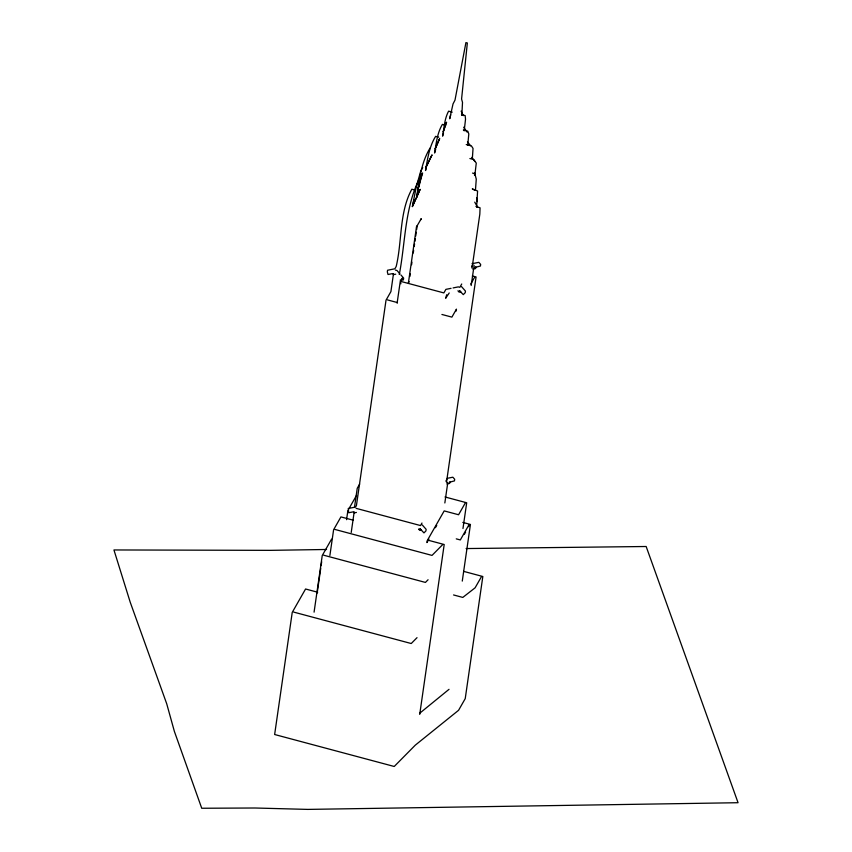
<?xml version="1.0" encoding="UTF-8"?>
<svg xmlns="http://www.w3.org/2000/svg" width="852" height="852" viewBox="0 0 852 852"><rect width="100%" height="100%" fill="white"/><g stroke="black" fill="none" stroke-linecap="round" stroke-linejoin="round"><path stroke-width="1.28" d="M474.521 175.256L474.596 172.764M472.381 158.227L473.041 148.429L471.412 145.926L466.236 144.542M475.448 190.241L476.268 179.133L474.83 173.691L472.53 173.084M474.841 175.32L476.268 163.094L473.818 159.58L469.889 158.525M314.079 612.151L322.248 555.504L331.577 539.135M317.168 593.056L320.746 568.252M321.119 565.643L321.683 561.724M329.884 555.515L333.601 529.774L340.928 516.908L353.165 520.178M346.562 519.677L347.882 510.561M354.517 507.121L357.233 488.324L359.672 484.032M351.226 532.447L354.198 511.85M393.507 273.588L390.908 291.618L386.02 300.192L356.434 505.513L355.561 507.046L348.244 508.506L348.692 512.755L353.292 511.839L354.208 512.883L356.413 512.446M402.059 280.414L402.4 278.018L400.184 281.916L397.117 303.152L397.447 302.577L387.468 299.904M403.369 280.01L403.646 278.072L400.866 274.908M417.203 225.684L416.468 226.983L408.396 282.97L409.141 281.671M409.887 276.463L410.27 273.865M411.58 264.748L411.953 262.139M413.263 253.023L413.646 250.424M414.21 246.516L414.583 243.906M414.956 241.308L415.329 238.698M415.712 236.1L416.266 232.191M416.649 229.582L417.022 226.983M461.827 115.457L462.508 102.4L461.582 99.013L467.343 42.983L465.916 42.6L454.989 100.142L453.04 103.901L449.696 118.769L450.719 114.807M464.202 130.878L465.533 119.205L465.139 115.584L461.486 114.615M467.727 145.255L468.802 134.009L467.801 131.187L463.36 129.994M456.171 311.065L456.448 309.138L451.89 317.125L441.911 314.463M476.619 206.802L477.589 191.018L472.274 188.899L475.043 190.337M472.029 268.188L479.825 214.118L480.07 207.845L476.002 206.376L477.599 207.185L474.734 202.137M471.188 285.526L473.605 268.795M473.787 267.507L474.095 265.366M446.491 482.275L476.076 276.953L472.381 275.963M444.84 502.968L447.811 482.381L446.906 483.968L449.632 483.414L449.856 481.806M419.716 714.434L444.201 544.513L428.662 540.36M462.977 528.506L466.694 502.765L444.989 496.961M468.717 526.674L468.994 524.747L460.325 539.944L456.257 538.858M462.274 581.096L470.432 524.459L462.806 522.414M417.831 191.199L416.617 197.345L412.379 206.567L416.255 186.897L420.76 171.028L422.709 167.62M413.987 199.911L412.379 206.567L420.164 189.346L416.617 197.345C419.237 180.496 420.995 162.679 430.185 147.918M418.556 187.504L419.599 183.851M443.541 132.901L442.593 136.139C444.169 127.779 444.488 118.747 448.599 111.165L452.242 112.144M446.704 294.717L445.649 298.275L449.217 292.971M435.681 149.441L434.563 153.009C436.309 143.328 437.204 132.955 442.39 124.392L445.713 125.276M426.266 168.132L425.51 170.538C427.619 158.887 429.195 146.555 435.638 136.363L438.748 137.193M418.46 180.624C404.625 209.805 405.318 243.31 399.3 274.493L399.769 273.662L396.989 270.51L395.413 270.084M420.515 219.944L421.25 218.644L416.468 226.983M461.731 284.004L459.846 287.316L458.28 286.89L453.104 287.923M471.55 266.782L472.807 264.578M470.73 284.089L474.639 277.241M348.5 509.464L356.594 495.278M421.974 523.032L420.526 525.567L356.104 508.346M445.862 481.135L446.831 479.442M428.897 539.146L426.948 542.586L427.225 540.647L444.19 510.902L458.578 514.746L465.245 503.053M435.425 527.707L436.735 525.418M464.383 534.279L465.618 532.106M481.391 576.793L475.096 587.827L462.796 597.422L453.552 594.952M442.55 544.747L432.017 555.408L335.038 529.475M428.066 579.754L425.436 582.427L323.685 555.216M417.022 637.669L411.228 643.526L293.674 612.098M419.621 713.316L449.025 689.332M395.733 274.184L393.517 274.632L392.602 273.588L388.011 274.504L387.33 271.863L387.564 270.244L394.881 268.785L396.191 266.474C402.25 241.137 399.055 212.649 411.825 189.219L414.285 189.879M472.029 263.694L478.835 262.341L480.666 264.418L480.432 266.026L474.692 267.517L475.842 266.942L475.608 268.55L472.881 269.094M451.059 288.338L445.884 289.371L443.86 292.918L401.622 281.629M447.183 478.334L452.859 477.205L454.691 479.282L454.457 480.89L449.856 482.147M326.561 549.476L270.457 550.349L113.944 549.955L130.218 602.204L166.726 703.816L174.372 731.389L201.732 808.25L254.972 808.005L307.806 809.4L738.056 802.712L646.157 546.505L466.119 548.56M420.845 529.667L418.62 529.071L419.812 530.423L421.506 530.082L420.036 528.815L423.976 532.894L425.915 530.945L426.149 529.337L422.209 524.864M463.573 571.351L482.828 576.506L465.235 698.619L458.557 710.312L415.286 745.159L394.231 766.481L274.642 734.509L292.236 612.386L305.57 588.998L317.658 592.236M461.528 286.613L465.458 291.075L465.235 292.683L463.296 294.632L459.356 290.564L460.825 291.831L459.122 292.172L457.939 290.82M467.471 141.911L470.634 145.724M471.795 157.364L474.915 161.539M463.68 127.193L467.098 132.103M461.124 111.079L463.318 115.67M476.641 199.048L477.365 201.605L476.587 197.856M400.323 279.893L400.845 283.791M422.006 174.01L417.618 190.422L422.592 172.977L422.006 174.01M446.128 123.007L443.2 131.932L446.597 122.187L446.128 123.007M438.982 139.856L435.127 149.143L439.707 138.588L438.982 139.856M431.059 156.651L425.979 167.322L432.07 154.862L431.059 156.651"/></g></svg>
